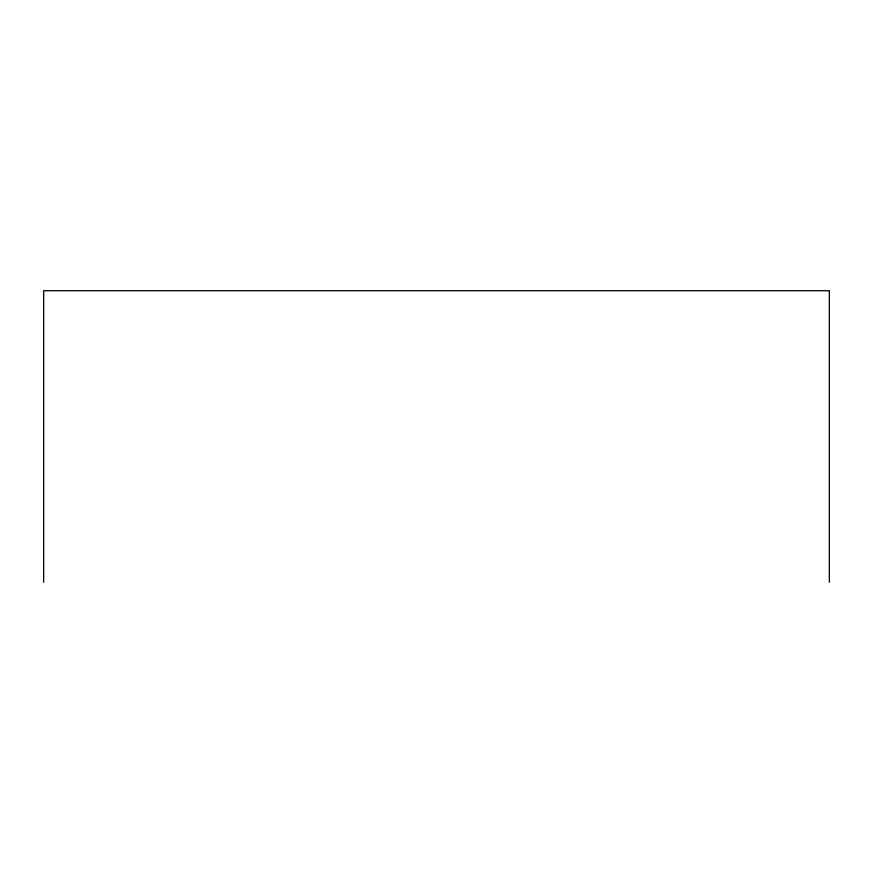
<?xml version="1.0" encoding="UTF-8"?>
<svg xmlns="http://www.w3.org/2000/svg" width="873" height="873" viewBox="0 0 873 873"><rect width="100%" height="100%" fill="white"/><g stroke="black" fill="none" stroke-linecap="round" stroke-linejoin="round"><path stroke-width="1.31" d="M829.35 582.269L829.35 290.731L43.65 290.731L43.65 582.269"/></g></svg>
